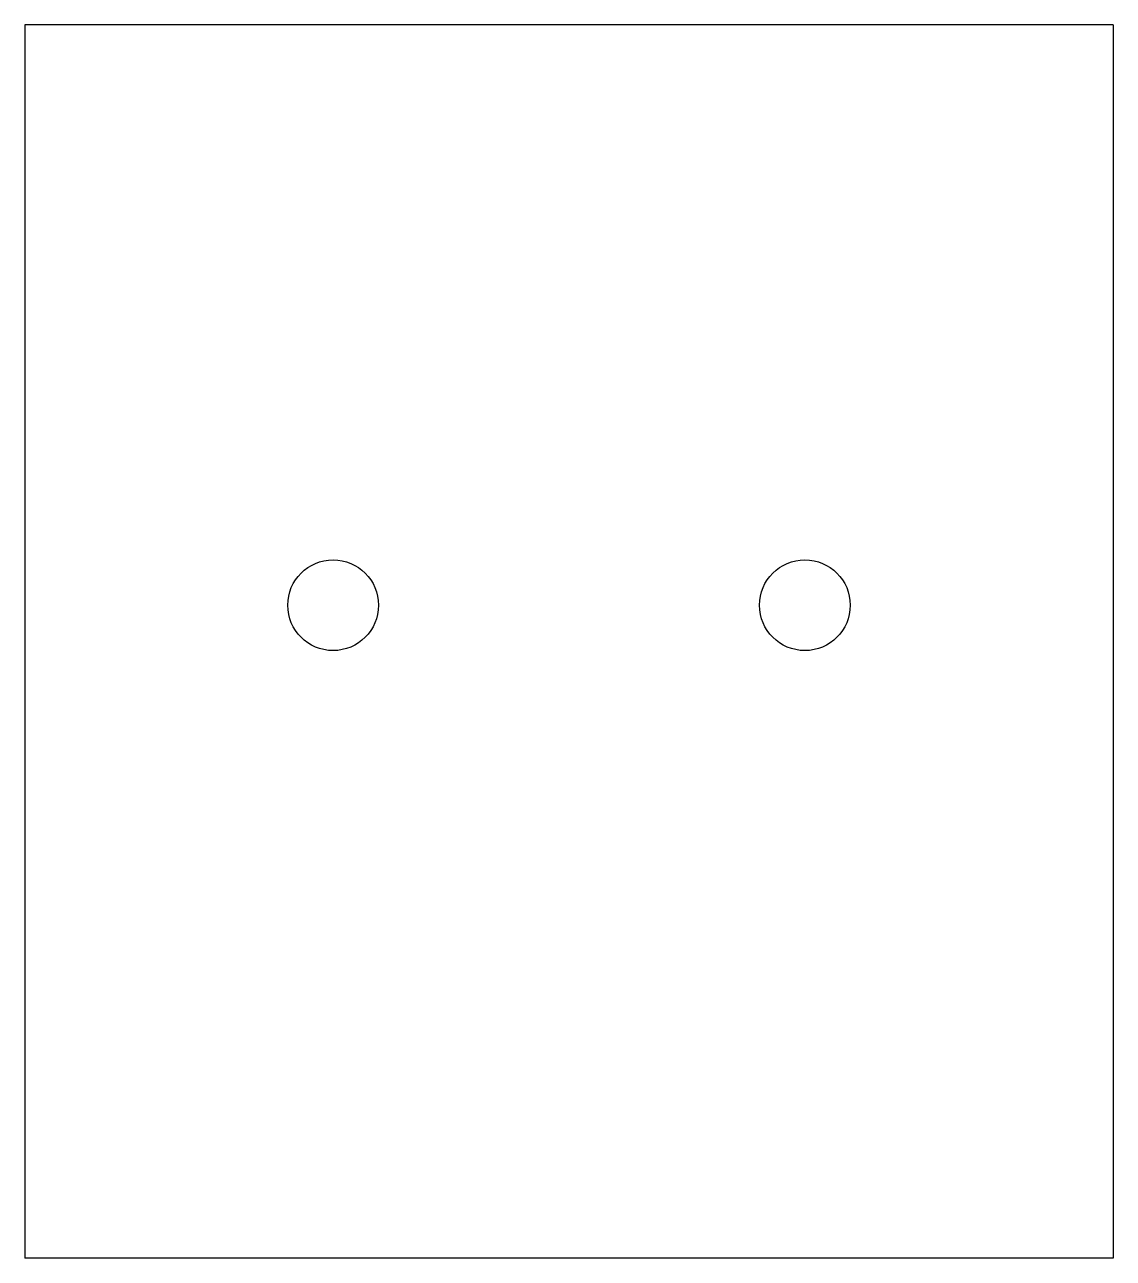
# Model space of a CAD drawing. Extents: x -30 to 30, y -34 to 34.
import ezdxf

# ---------------------------------------------------------------- set-up
doc = ezdxf.new("R2010")
doc.units = 0
doc.header["$MEASUREMENT"] = 0
doc.layers.add('MODELSKETCH_VISIBLE', color=7, linetype='CONTINUOUS')

msp = doc.modelspace()

# ---------------------------------------------------------------- linework, layer by layer
at = {"layer": 'MODELSKETCH_VISIBLE'}
for p, q in [((-30, 34), (-30, -34)), ((30, 34), (-30, 34)), ((30, 34), (30, -34)), ((30, -34), (-30, -34))]:
    msp.add_line(p, q, dxfattribs=at)
for centre in [(-13, 2), (13, 2)]:
    msp.add_circle(centre, 2.5, dxfattribs=at)

doc.saveas('drawing.dxf')
